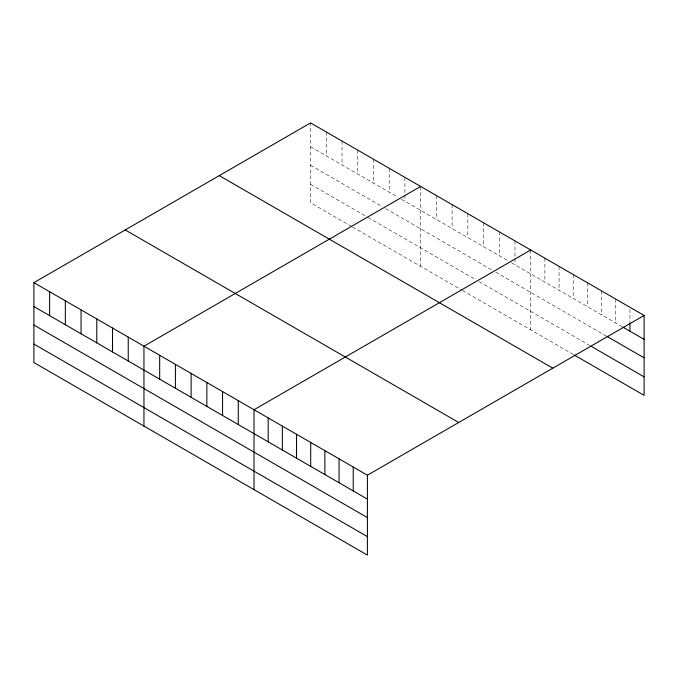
<?xml version="1.0" encoding="UTF-8"?>
<svg xmlns="http://www.w3.org/2000/svg" width="678" height="678" viewBox="0 0 678 678"><rect width="100%" height="100%" fill="white"/><g stroke="black" fill="none" stroke-linecap="round" stroke-linejoin="round"><path stroke-width="0.51" stroke-dasharray="3.39 2.54" d="M310.592 146.812L397.944 197.239M401.435 199.256L508 260.784M511.492 262.801L621.955 326.576M310.592 165.288L382.223 206.637M385.714 208.654L492.279 270.183M495.771 272.2L606.005 335.839M310.592 184.323L367.374 217.104M368.247 217.604L475.676 279.633M479.176 281.65L590.063 345.67M351.645 226.494L310.592 202.798L310.592 122.904M352.518 227.003L461.701 290.04M462.574 290.54L573.232 354.425M629.93 309.354L629.93 321.821M615.751 299.091L615.751 322.991M601.581 290.904L601.581 314.812M587.402 282.726L587.402 306.626M573.232 274.539L573.232 298.447M559.053 266.352L559.053 290.26M544.883 258.174L544.883 282.073M530.705 249.987L530.705 329.881M514.983 240.91L514.983 257.538M514.983 258.581L514.983 264.818M499.262 231.834L499.262 255.742M483.541 222.757L483.541 246.665M467.82 213.68L467.82 237.588M452.099 204.603L452.099 228.503M436.378 195.527L436.378 219.426M420.648 186.45L420.648 266.335M404.927 177.373L404.927 194.001M404.927 195.044L404.927 201.273M389.206 168.297L389.206 192.196M373.485 159.22L373.485 183.119M357.764 150.143L357.764 174.043M342.043 141.066L342.043 164.966M326.321 131.981L326.321 155.889"/><path stroke-width="1.02" d="M33.9 282.658L367.408 475.202L367.408 555.096L33.9 362.544L33.9 282.658L310.592 122.904L644.1 315.456L644.1 395.342L574.113 354.941M420.648 186.45L143.956 346.195L143.956 426.089M530.705 249.987L254.013 409.741L254.013 489.626M367.408 475.202L644.1 315.456M622.836 327.084L644.1 339.356M606.895 336.356L644.1 357.831M590.945 346.178L644.1 376.866M219.282 175.627L552.79 368.171M125.21 229.935L458.718 422.487M33.9 306.558L367.408 499.11M33.9 325.033L367.408 517.585M33.9 344.068L367.408 536.62M629.93 322.864L629.93 331.178M353.23 467.023L353.23 490.923M339.059 458.837L339.059 482.744M324.881 450.65L324.881 474.558M310.71 442.471L310.71 466.371M296.532 434.284L296.532 458.192M282.362 426.106L282.362 450.006M268.183 417.919L268.183 441.827M238.292 400.664L238.292 424.564M222.57 391.579L222.57 415.487M206.849 382.502L206.849 406.41M191.12 373.425L191.12 397.333M175.399 364.349L175.399 388.257M159.677 355.272L159.677 379.18M128.235 337.119L128.235 361.027M112.514 328.042L112.514 351.95M96.793 318.965L96.793 342.873M81.063 309.888L81.063 333.796M65.342 300.812L65.342 324.711M49.621 291.735L49.621 315.634"/></g></svg>
